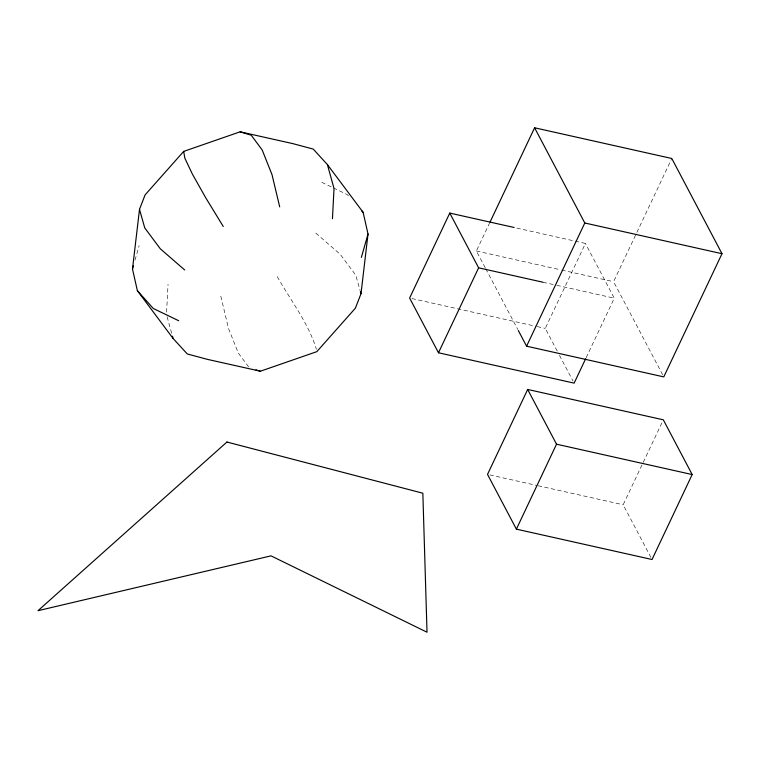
<?xml version="1.0" encoding="UTF-8"?>
<svg xmlns="http://www.w3.org/2000/svg" width="760" height="760" viewBox="0 0 760 760"><rect width="100%" height="100%" fill="white"/><g stroke="black" fill="none" stroke-linecap="round" stroke-linejoin="round"><path stroke-width="0.57" stroke-dasharray="3.8 2.85" d="M166.592 312.17L168.045 284.335M135.014 260.12L139.137 245.66M485.212 267.719L476.387 250.98L489.544 223.126M557.251 351.12L545.271 328.396L585.418 243.447L515.289 227.753M662.672 374.803L613.577 281.684L636.357 233.482M636.87 232.408L671.802 158.489M586.178 357.647L614.279 298.186L585.418 243.447M650.94 557.441L623.172 504.764L662.311 421.942M476.387 250.98L560.547 269.819M561.697 270.076L613.577 281.684M543.001 282.235L555.645 285.066M556.795 285.323L614.279 298.186M411.92 298.547L536.075 326.334M537.225 326.591L545.271 328.396M489.82 474.914L536.95 485.469M538.099 485.726L623.172 504.764M321.784 182.314L332.376 187.416M333.44 187.929L347.206 194.56L349.486 197.106M315.818 233.092L340.185 254.248L355.756 275.139L360.069 290.444M248.615 366.918L238.307 353.077L228.484 328.377L220.799 296.144M277.238 276.573C290.615 300.466 308.437 323.019 316.435 349.381M559.427 355.252L573.04 381.073M485.763 268.764L517.76 329.45M167.105 316.777L171.836 333.916"/><path stroke-width="1.14" d="M332.452 218.709L334.029 188.556L327.398 164.568L313.215 149.083L292.875 143.63L240.122 131.822L183.682 151.401L145.103 194.883L139.507 209.332L132.487 269.021L137.37 290.672L173.1 338.485L187.283 353.96L207.632 359.413L260.385 371.222L316.825 351.652L355.395 308.17L361 293.721L368.02 234.023L363.137 212.373L327.398 164.568M132.487 269.021L133.437 265.687M361.37 257.393L368.02 234.023M514.14 227.487L449.768 213.085L409.621 298.034L438.482 352.773L574.133 383.135L585.675 358.71M490.058 222.053L534.603 127.784L671.802 158.489L722 253.707L663.774 376.894L526.585 346.19L518.311 330.495M438.482 352.773L478.629 267.824L449.768 213.085M526.585 346.19L584.801 222.993L534.603 127.784M527.668 389.452L487.521 474.401L516.382 529.14L652.033 559.512L692.179 474.553L663.318 419.815L527.668 389.452L556.529 444.191L692.179 474.553M516.382 529.14L556.529 444.191M584.801 222.993L722 253.707M478.629 267.824L543.001 282.235M240.122 131.822L251.208 135.204L262.19 149.967L272.013 174.677L279.709 206.9M255.949 369.873L260.385 371.222M178.714 320.739L153.292 308.493L137.37 290.672M184.689 269.962L160.312 248.795L144.742 227.905L139.507 209.332M361.617 210.681L363.137 212.373M223.259 226.48L205.666 197.685L192.423 174.163L184.851 158.213L183.682 151.401M360.382 291.536L361 293.721M172.472 336.195L173.1 338.485M226.936 442.026L38 610.688L271.016 555.855L427.025 632.216L422.845 493.221L226.936 442.026"/></g></svg>
